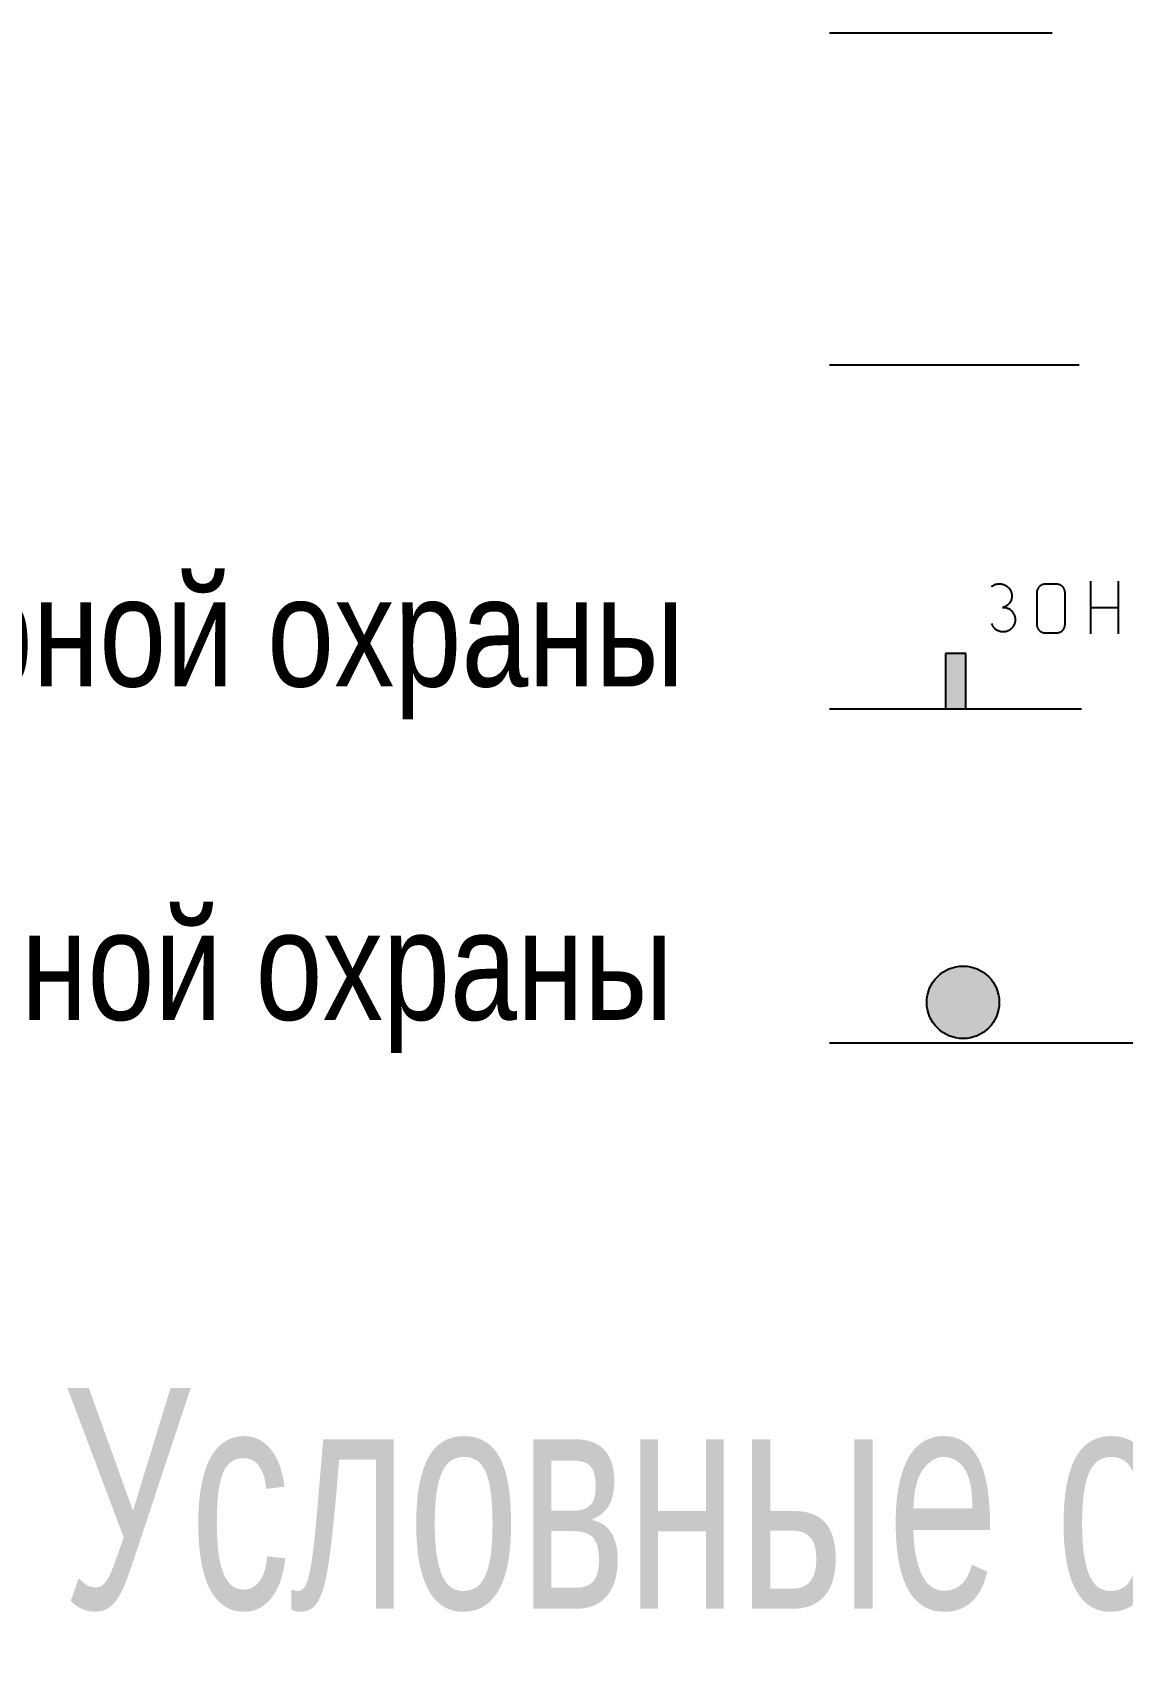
# Model space of a CAD drawing. Extents: x 8646 to 18206, y -17605 to -192.
# Drawn here: x 11095.66 to 11106.15, y -9050.88 to -9035.06 of the extents above; entities that cross this region are included whole.
import ezdxf

# ---------------------------------------------------------------- set-up
doc = ezdxf.new("R2010")
doc.units = 0
doc.layers.get('0').update_dxf_attribs({"linetype": 'CONTINUOUS'})
doc.styles.add('STYLE-ARIAL_NARROW', font='ARIALN.TTF')

msp = doc.modelspace()

# ---------------------------------------------------------------- hatches: boundary and pattern name
at = {"linetype": 'CONTINUOUS'}
msp.add_hatch(color=8, dxfattribs=at).paths.add_polyline_path([(11104.451, -9041.572), (11104.451, -9041.039), (11104.647, -9041.039), (11104.647, -9041.572)])
h = msp.add_hatch(color=8, dxfattribs=at)
edge = h.paths.add_edge_path()
edge.add_arc((11104.621, -9044.399), 0.349, 0, 360)

# ---------------------------------------------------------------- linework, layer by layer
at = {"color": 8, "linetype": 'CONTINUOUS'}
for p, q in [((11103.335, -9035.059), (11105.478, -9035.059)), ((11103.335, -9038.256), (11105.74, -9038.256)), ((11105.849, -9040.341), (11105.849, -9040.85)), ((11106.114, -9040.341), (11106.114, -9040.85)), ((11104.894, -9040.393), (11104.899, -9040.389)), ((11104.899, -9040.389), (11104.905, -9040.385)), ((11104.905, -9040.385), (11104.91, -9040.382)), ((11104.91, -9040.382), (11104.916, -9040.379)), ((11104.916, -9040.379), (11104.921, -9040.377)), ((11104.921, -9040.377), (11104.927, -9040.375)), ((11104.927, -9040.375), (11104.933, -9040.372)), ((11104.933, -9040.372), (11104.94, -9040.371)), ((11104.94, -9040.371), (11104.946, -9040.369)), ((11104.946, -9040.369), (11104.952, -9040.368)), ((11104.952, -9040.368), (11104.958, -9040.368)), ((11104.958, -9040.368), (11104.965, -9040.367)), ((11104.965, -9040.367), (11104.971, -9040.367)), ((11104.971, -9040.367), (11104.977, -9040.367)), ((11104.977, -9040.367), (11104.984, -9040.368)), ((11104.984, -9040.368), (11104.99, -9040.368)), ((11104.99, -9040.368), (11104.996, -9040.37)), ((11104.996, -9040.37), (11105.002, -9040.371)), ((11105.002, -9040.371), (11105.009, -9040.373)), ((11105.009, -9040.373), (11105.015, -9040.375)), ((11105.015, -9040.375), (11105.02, -9040.377)), ((11105.02, -9040.377), (11105.026, -9040.38)), ((11105.026, -9040.38), (11105.032, -9040.383)), ((11105.032, -9040.383), (11105.037, -9040.386)), ((11105.037, -9040.386), (11105.042, -9040.39)), ((11105.042, -9040.39), (11105.047, -9040.394)), ((11105.047, -9040.394), (11105.052, -9040.398)), ((11105.052, -9040.398), (11105.057, -9040.402)), ((11105.057, -9040.402), (11105.061, -9040.406)), ((11105.061, -9040.406), (11105.065, -9040.411)), ((11105.065, -9040.411), (11105.069, -9040.416)), ((11105.069, -9040.416), (11105.073, -9040.421)), ((11105.073, -9040.421), (11105.076, -9040.426)), ((11105.076, -9040.426), (11105.079, -9040.432)), ((11105.079, -9040.432), (11105.082, -9040.437)), ((11105.082, -9040.437), (11105.084, -9040.443)), ((11105.084, -9040.443), (11105.086, -9040.449)), ((11105.086, -9040.449), (11105.088, -9040.454)), ((11105.089, -9040.509), (11105.087, -9040.515)), ((11105.088, -9040.454), (11105.089, -9040.461)), ((11105.089, -9040.461), (11105.09, -9040.466)), ((11105.09, -9040.503), (11105.089, -9040.509)), ((11105.09, -9040.466), (11105.091, -9040.473)), ((11105.091, -9040.497), (11105.09, -9040.503)), ((11105.091, -9040.473), (11105.092, -9040.479)), ((11105.092, -9040.485), (11105.091, -9040.491)), ((11105.091, -9040.491), (11105.091, -9040.497)), ((11105.092, -9040.479), (11105.092, -9040.485)), ((11105.333, -9040.437), (11105.332, -9040.441)), ((11105.332, -9040.441), (11105.332, -9040.445)), ((11105.332, -9040.445), (11105.332, -9040.449)), ((11105.332, -9040.449), (11105.332, -9040.762)), ((11105.334, -9040.433), (11105.333, -9040.437)), ((11105.335, -9040.429), (11105.334, -9040.433)), ((11105.336, -9040.425), (11105.335, -9040.429)), ((11105.337, -9040.421), (11105.336, -9040.425)), ((11105.339, -9040.418), (11105.337, -9040.421)), ((11105.341, -9040.414), (11105.339, -9040.418)), ((11105.343, -9040.41), (11105.341, -9040.414)), ((11105.345, -9040.407), (11105.343, -9040.41)), ((11105.348, -9040.403), (11105.345, -9040.407)), ((11105.35, -9040.4), (11105.348, -9040.403)), ((11105.353, -9040.397), (11105.35, -9040.4)), ((11105.356, -9040.394), (11105.353, -9040.397)), ((11105.359, -9040.391), (11105.356, -9040.394)), ((11105.362, -9040.389), (11105.359, -9040.391)), ((11105.365, -9040.386), (11105.362, -9040.389)), ((11105.369, -9040.384), (11105.365, -9040.386)), ((11105.373, -9040.382), (11105.369, -9040.384)), ((11105.376, -9040.38), (11105.373, -9040.382)), ((11105.38, -9040.378), (11105.376, -9040.38)), ((11105.384, -9040.376), (11105.38, -9040.378)), ((11105.388, -9040.375), (11105.384, -9040.376)), ((11105.392, -9040.374), (11105.388, -9040.375)), ((11105.396, -9040.373), (11105.392, -9040.374)), ((11105.4, -9040.372), (11105.396, -9040.373)), ((11105.405, -9040.372), (11105.4, -9040.372)), ((11105.409, -9040.371), (11105.405, -9040.372)), ((11105.413, -9040.371), (11105.409, -9040.371)), ((11105.521, -9040.371), (11105.413, -9040.371)), ((11105.526, -9040.371), (11105.521, -9040.371)), ((11105.53, -9040.372), (11105.526, -9040.371)), ((11105.534, -9040.372), (11105.53, -9040.372)), ((11105.538, -9040.373), (11105.534, -9040.372)), ((11105.542, -9040.374), (11105.538, -9040.373)), ((11105.547, -9040.375), (11105.542, -9040.374)), ((11105.551, -9040.376), (11105.547, -9040.375)), ((11105.554, -9040.378), (11105.551, -9040.376)), ((11105.558, -9040.38), (11105.554, -9040.378)), ((11105.562, -9040.382), (11105.558, -9040.38)), ((11105.566, -9040.384), (11105.562, -9040.382)), ((11105.569, -9040.386), (11105.566, -9040.384)), ((11105.572, -9040.389), (11105.569, -9040.386)), ((11105.576, -9040.391), (11105.572, -9040.389)), ((11105.579, -9040.394), (11105.576, -9040.391)), ((11105.582, -9040.397), (11105.579, -9040.394)), ((11105.585, -9040.4), (11105.582, -9040.397)), ((11105.587, -9040.403), (11105.585, -9040.4)), ((11105.59, -9040.407), (11105.587, -9040.403)), ((11105.592, -9040.41), (11105.59, -9040.407)), ((11105.594, -9040.414), (11105.592, -9040.41)), ((11105.596, -9040.418), (11105.594, -9040.414)), ((11105.597, -9040.421), (11105.596, -9040.418)), ((11105.599, -9040.425), (11105.597, -9040.421)), ((11105.6, -9040.429), (11105.599, -9040.425)), ((11105.601, -9040.433), (11105.6, -9040.429)), ((11105.602, -9040.437), (11105.601, -9040.433)), ((11105.602, -9040.441), (11105.602, -9040.437)), ((11105.602, -9040.445), (11105.602, -9040.441)), ((11105.603, -9040.449), (11105.602, -9040.445)), ((11105.603, -9040.762), (11105.603, -9040.449)), ((11105.007, -9040.595), (11105.001, -9040.597)), ((11105.007, -9040.597), (11105.001, -9040.597)), ((11105.013, -9040.593), (11105.007, -9040.595)), ((11105.013, -9040.597), (11105.007, -9040.597)), ((11105.019, -9040.591), (11105.013, -9040.593)), ((11105.019, -9040.597), (11105.013, -9040.597)), ((11105.024, -9040.588), (11105.019, -9040.591)), ((11105.026, -9040.598), (11105.019, -9040.597)), ((11105.03, -9040.585), (11105.024, -9040.588)), ((11105.032, -9040.599), (11105.026, -9040.598)), ((11105.035, -9040.582), (11105.03, -9040.585)), ((11105.038, -9040.601), (11105.032, -9040.599)), ((11105.041, -9040.579), (11105.035, -9040.582)), ((11105.044, -9040.602), (11105.038, -9040.601)), ((11105.046, -9040.575), (11105.041, -9040.579)), ((11105.05, -9040.604), (11105.044, -9040.602)), ((11105.051, -9040.571), (11105.046, -9040.575)), ((11105.056, -9040.607), (11105.05, -9040.604)), ((11105.055, -9040.567), (11105.051, -9040.571)), ((11105.06, -9040.563), (11105.055, -9040.567)), ((11105.062, -9040.609), (11105.056, -9040.607)), ((11105.064, -9040.558), (11105.06, -9040.563)), ((11105.067, -9040.612), (11105.062, -9040.609)), ((11105.068, -9040.553), (11105.064, -9040.558)), ((11105.073, -9040.615), (11105.067, -9040.612)), ((11105.072, -9040.548), (11105.068, -9040.553)), ((11105.075, -9040.543), (11105.072, -9040.548)), ((11105.078, -9040.619), (11105.073, -9040.615)), ((11105.078, -9040.538), (11105.075, -9040.543)), ((11105.081, -9040.532), (11105.078, -9040.538)), ((11105.083, -9040.623), (11105.078, -9040.619)), ((11105.083, -9040.527), (11105.081, -9040.532)), ((11105.085, -9040.521), (11105.083, -9040.527)), ((11105.088, -9040.626), (11105.083, -9040.623)), ((11105.087, -9040.515), (11105.085, -9040.521)), ((11105.092, -9040.631), (11105.088, -9040.626)), ((11105.096, -9040.635), (11105.092, -9040.631)), ((11105.101, -9040.64), (11105.096, -9040.635)), ((11105.104, -9040.645), (11105.101, -9040.64)), ((11105.108, -9040.65), (11105.104, -9040.645)), ((11105.111, -9040.655), (11105.108, -9040.65)), ((11105.114, -9040.66), (11105.111, -9040.655)), ((11105.117, -9040.666), (11105.114, -9040.66)), ((11105.119, -9040.671), (11105.117, -9040.666)), ((11105.849, -9040.596), (11106.114, -9040.596)), ((11104.894, -9040.75), (11104.897, -9040.756)), ((11104.897, -9040.756), (11104.899, -9040.761)), ((11104.899, -9040.761), (11104.902, -9040.767)), ((11104.902, -9040.767), (11104.905, -9040.772)), ((11104.905, -9040.772), (11104.909, -9040.777)), ((11104.909, -9040.777), (11104.912, -9040.782)), ((11104.912, -9040.782), (11104.916, -9040.787)), ((11104.916, -9040.787), (11104.921, -9040.791)), ((11104.921, -9040.791), (11104.925, -9040.796)), ((11104.925, -9040.796), (11104.93, -9040.8)), ((11104.93, -9040.8), (11104.935, -9040.803)), ((11104.935, -9040.803), (11104.94, -9040.807)), ((11104.94, -9040.807), (11104.945, -9040.81)), ((11104.945, -9040.81), (11104.951, -9040.813)), ((11104.951, -9040.813), (11104.956, -9040.816)), ((11104.956, -9040.816), (11104.962, -9040.818)), ((11104.962, -9040.818), (11104.968, -9040.821)), ((11104.968, -9040.821), (11104.974, -9040.822)), ((11104.974, -9040.822), (11104.98, -9040.824)), ((11104.98, -9040.824), (11104.986, -9040.825)), ((11104.986, -9040.825), (11104.992, -9040.826)), ((11104.992, -9040.826), (11104.999, -9040.827)), ((11104.999, -9040.827), (11105.005, -9040.827)), ((11105.005, -9040.827), (11105.011, -9040.827)), ((11105.011, -9040.827), (11105.018, -9040.827)), ((11105.018, -9040.827), (11105.024, -9040.826)), ((11105.024, -9040.826), (11105.03, -9040.825)), ((11105.03, -9040.825), (11105.036, -9040.824)), ((11105.036, -9040.824), (11105.042, -9040.822)), ((11105.042, -9040.822), (11105.048, -9040.82)), ((11105.048, -9040.82), (11105.054, -9040.818)), ((11105.054, -9040.818), (11105.06, -9040.815)), ((11105.06, -9040.815), (11105.065, -9040.813)), ((11105.065, -9040.813), (11105.071, -9040.809)), ((11105.071, -9040.809), (11105.076, -9040.806)), ((11105.076, -9040.806), (11105.081, -9040.802)), ((11105.081, -9040.802), (11105.086, -9040.798)), ((11105.086, -9040.798), (11105.091, -9040.794)), ((11105.091, -9040.794), (11105.095, -9040.79)), ((11105.095, -9040.79), (11105.099, -9040.785)), ((11105.099, -9040.785), (11105.103, -9040.781)), ((11105.103, -9040.781), (11105.107, -9040.776)), ((11105.107, -9040.776), (11105.11, -9040.771)), ((11105.11, -9040.771), (11105.113, -9040.765)), ((11105.113, -9040.765), (11105.116, -9040.76)), ((11105.116, -9040.76), (11105.119, -9040.754)), ((11105.121, -9040.677), (11105.119, -9040.671)), ((11105.119, -9040.754), (11105.121, -9040.749)), ((11105.123, -9040.683), (11105.121, -9040.677)), ((11105.121, -9040.749), (11105.123, -9040.743)), ((11105.124, -9040.689), (11105.123, -9040.683)), ((11105.123, -9040.743), (11105.124, -9040.737)), ((11105.126, -9040.695), (11105.124, -9040.689)), ((11105.124, -9040.737), (11105.125, -9040.731)), ((11105.125, -9040.731), (11105.126, -9040.725)), ((11105.126, -9040.701), (11105.126, -9040.695)), ((11105.127, -9040.707), (11105.126, -9040.701)), ((11105.126, -9040.725), (11105.127, -9040.719)), ((11105.127, -9040.713), (11105.127, -9040.707)), ((11105.127, -9040.719), (11105.127, -9040.713)), ((11105.332, -9040.762), (11105.332, -9040.766)), ((11105.332, -9040.766), (11105.332, -9040.77)), ((11105.332, -9040.77), (11105.333, -9040.774)), ((11105.333, -9040.774), (11105.334, -9040.778)), ((11105.334, -9040.778), (11105.335, -9040.782)), ((11105.335, -9040.782), (11105.336, -9040.786)), ((11105.336, -9040.786), (11105.337, -9040.789)), ((11105.337, -9040.789), (11105.339, -9040.793)), ((11105.339, -9040.793), (11105.341, -9040.797)), ((11105.341, -9040.797), (11105.343, -9040.801)), ((11105.343, -9040.801), (11105.345, -9040.804)), ((11105.345, -9040.804), (11105.348, -9040.807)), ((11105.348, -9040.807), (11105.35, -9040.811)), ((11105.35, -9040.811), (11105.353, -9040.814)), ((11105.353, -9040.814), (11105.356, -9040.817)), ((11105.356, -9040.817), (11105.359, -9040.82)), ((11105.359, -9040.82), (11105.362, -9040.822)), ((11105.362, -9040.822), (11105.365, -9040.825)), ((11105.365, -9040.825), (11105.369, -9040.827)), ((11105.369, -9040.827), (11105.373, -9040.829)), ((11105.562, -9040.829), (11105.566, -9040.827)), ((11105.566, -9040.827), (11105.569, -9040.825)), ((11105.569, -9040.825), (11105.572, -9040.822)), ((11105.572, -9040.822), (11105.576, -9040.82)), ((11105.576, -9040.82), (11105.579, -9040.817)), ((11105.579, -9040.817), (11105.582, -9040.814)), ((11105.582, -9040.814), (11105.585, -9040.811)), ((11105.585, -9040.811), (11105.587, -9040.807)), ((11105.587, -9040.807), (11105.59, -9040.804)), ((11105.59, -9040.804), (11105.592, -9040.801)), ((11105.592, -9040.801), (11105.594, -9040.797)), ((11105.594, -9040.797), (11105.596, -9040.793)), ((11105.596, -9040.793), (11105.597, -9040.789)), ((11105.597, -9040.789), (11105.599, -9040.786)), ((11105.599, -9040.786), (11105.6, -9040.782)), ((11105.6, -9040.782), (11105.601, -9040.778)), ((11105.601, -9040.778), (11105.602, -9040.774)), ((11105.602, -9040.766), (11105.603, -9040.762)), ((11105.602, -9040.77), (11105.602, -9040.766)), ((11105.602, -9040.774), (11105.602, -9040.77)), ((11105.373, -9040.829), (11105.376, -9040.831)), ((11105.376, -9040.831), (11105.38, -9040.833)), ((11105.38, -9040.833), (11105.384, -9040.834)), ((11105.384, -9040.834), (11105.388, -9040.836)), ((11105.388, -9040.836), (11105.392, -9040.837)), ((11105.392, -9040.837), (11105.396, -9040.838)), ((11105.396, -9040.838), (11105.4, -9040.839)), ((11105.4, -9040.839), (11105.405, -9040.839)), ((11105.405, -9040.839), (11105.409, -9040.839)), ((11105.409, -9040.839), (11105.413, -9040.84)), ((11105.413, -9040.84), (11105.521, -9040.84)), ((11105.521, -9040.84), (11105.526, -9040.839)), ((11105.526, -9040.839), (11105.53, -9040.839)), ((11105.53, -9040.839), (11105.534, -9040.839)), ((11105.534, -9040.839), (11105.538, -9040.838)), ((11105.538, -9040.838), (11105.542, -9040.837)), ((11105.542, -9040.837), (11105.547, -9040.836)), ((11105.547, -9040.836), (11105.551, -9040.834)), ((11105.551, -9040.834), (11105.554, -9040.833)), ((11105.554, -9040.833), (11105.558, -9040.831)), ((11105.558, -9040.831), (11105.562, -9040.829)), ((11104.647, -9041.039), (11104.451, -9041.039)), ((11104.451, -9041.039), (11104.451, -9041.572)), ((11104.647, -9041.572), (11104.647, -9041.039)), ((11103.335, -9041.572), (11105.763, -9041.572)), ((11104.451, -9041.572), (11104.647, -9041.572)), ((11103.335, -9044.79), (11121.954, -9044.79))]:
    msp.add_line(p, q, dxfattribs=at)
msp.add_circle((11104.621, -9044.399), 0.349, dxfattribs=at)

# ---------------------------------------------------------------- texts
at = {"color": 8, "linetype": 'CONTINUOUS', "style": 'STYLE-ARIAL_NARROW'}
for s, height, width, p in [('границы зон IА пояса санитарной охраны', 1.05436, 0.961019, (11079.456, -9041.356)), ('границы зон III пояса санитарной охраны', 1.05506, 0.961264, (11079.456, -9044.568)), ('Условные обозначения подземных инженерных коммуникаций', 2.12543, 0.796042, (11095.943, -9050.24))]:
    msp.add_text(s, height=height, dxfattribs=dict(at, width=width)).set_placement(p)

doc.saveas('drawing.dxf')
